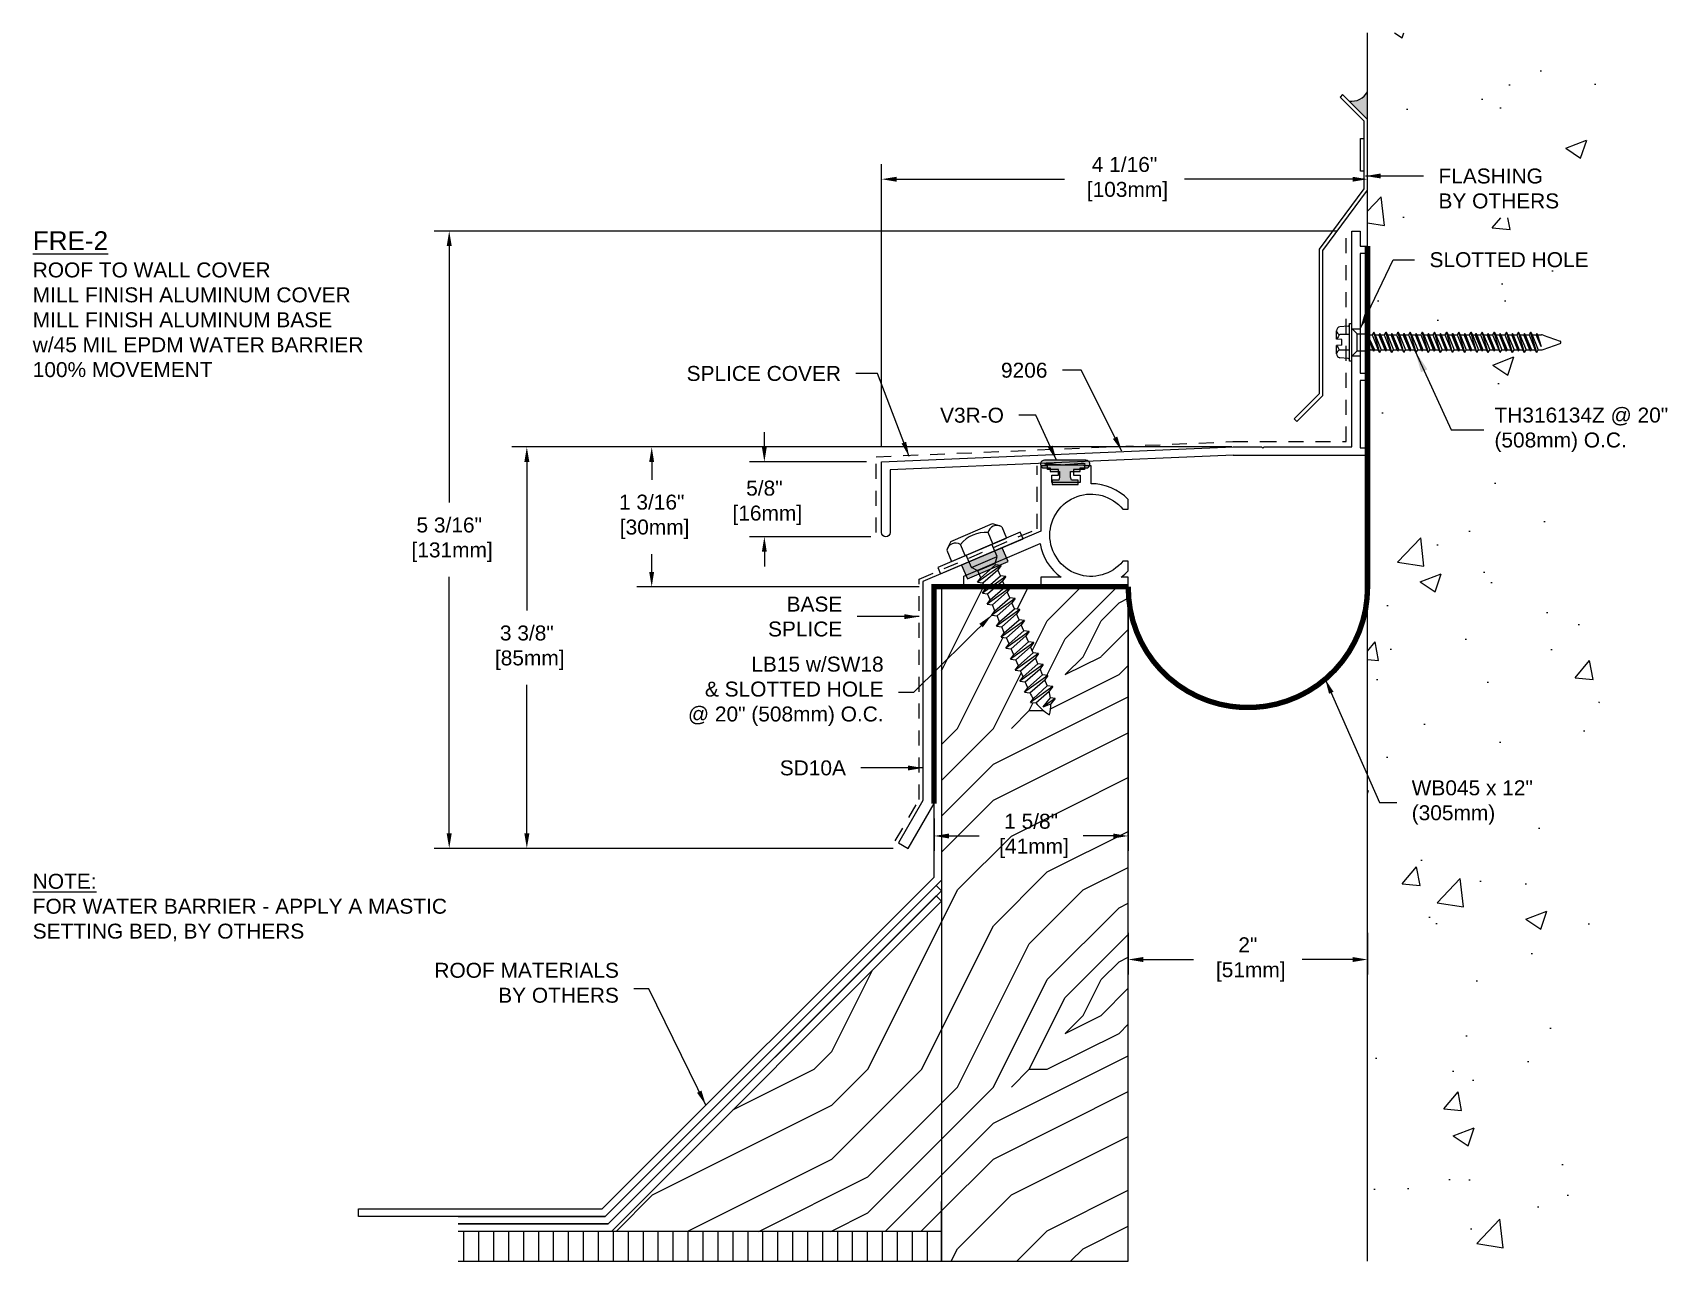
# Model space of a CAD drawing. Header units: inches. Extents: x -1.7 to 30.8, y 1.5 to 11.8.
# Drawn here: x -1.73 to 11.94, y 1.55 to 11.82 of the extents above; entities that cross this region are included whole.
import ezdxf

# ---------------------------------------------------------------- set-up
doc = ezdxf.new("R2010")
doc.units = ezdxf.units.IN
doc.header["$MEASUREMENT"] = 0
doc.linetypes.add('DASHED2', pattern=[0.375, 0.25, -0.125])
for name, color, linetype in [('ANCHORS', 4, 'Continuous'), ('CONDITIONS', 1, 'Continuous'), ('DIMENSIONS', 3, 'Continuous'), ('FILLERS', 2, 'Continuous'), ('METALS', 7, 'Continuous'), ('TEXT', 2, 'Continuous')]:
    doc.layers.add(name, color=color, linetype=linetype)
doc.styles.add('ARIAL', font='arial.ttf')
doc.styles.get("Standard").update_dxf_attribs({"font": 'arial.ttf'})
doc.dimstyles.new('Arial', dxfattribs={"dimtxt": 0.125, "dimasz": 0.125, "dimexe": 0.125, "dimexo": 0.125, "dimgap": 0.125, "dimtad": 0, "dimtih": 1, "dimtoh": 1, "dimdec": 4, "dimzin": 3, "dimdsep": 46, "dimlunit": 4, "dimtxsty": 'ARIAL', "dimcen": 0.125, "dimadec": 0, "dimazin": 0, "dimtfac": 1, "dimtdec": 4, "dimtofl": 0, "dimtmove": 0, "dimatfit": 3, "dimfxl": 0, "dimfrac": 2, "dimtolj": 1, "dimtzin": 0, "dimarcsym": 0})
doc.dimstyles.get("Standard").update_dxf_attribs({"dimtxt": 0.18, "dimasz": 0.18, "dimexe": 0.18, "dimexo": 0.0625, "dimgap": 0.09, "dimtad": 0, "dimtih": 1, "dimtoh": 1, "dimdec": 4, "dimzin": 0, "dimdsep": 46, "dimtxsty": 'Standard', "dimcen": 0.09, "dimadec": 0, "dimazin": 0, "dimtfac": 1, "dimtdec": 4, "dimtofl": 0, "dimtmove": 0, "dimatfit": 3, "dimfxl": 0, "dimtolj": 1, "dimtzin": 0, "dimarcsym": 0})
pattern_1 = [(0, (0.6, 0.15), (3, 3), [0.15, -2.85]), (90, (1.8, 1.2), (-3, 3), [0.3, -2.7]), (45, (1.2, 0.9), (3e-16, 3), [0.2121, -0.6363, 0.2121, -0.4242, 1.485, -1.27294]), (45, (0.45, 0), (3e-16, 3), [0.21213, -0.42426, 0.21213, -3.39412]), (45, (1.5, 0.3), (3e-16, 3), [0.2121, -4.0305]), (45, (1.8, 0.15), (3e-16, 3), [0.2121, -4.0305]), (45, (1.35, 0.45), (3e-16, 3), [0.2121, -4.0305]), (45, (1.2, 0.6), (3e-16, 3), [0.42426, -3.8184]), (45, (1.95, 2.85), (3e-16, 3), [0.4243, -3.8184]), (45, (0.9, 0.75), (3e-16, 3), [0.8485, -3.3941]), (45, (0.75, 0.9), (3e-16, 3), [0.8485, -3.3941]), (45, (2.7, 1.8), (3e-16, 3), [0.8485, -3.3941]), (45, (0.6, 1.2), (3e-16, 3), [0.6364, -3.60624]), (45, (0, 1.65), (3e-16, 3), [0.6364, -3.60624]), (45, (0.3, 1.35), (3e-16, 3), [0.6364, -3.60624]), (45, (2.25, 2.25), (3e-16, 3), [1.06066, -3.182]), (45, (1.95, 2.4), (3e-16, 3), [1.06066, -3.182]), (45, (2.25, 1.65), (3e-16, 3), [1.4849, -2.7577]), (26.565, (0.9, 0.45), (3, 1e-09), [0.3354, -6.3728]), (26.565, (1.5, 1.35), (3, 1e-09), [0.3354, -6.3728]), (26.565, (1.35, 1.05), (3, 1e-09), [0.3354, -6.3728]), (26.565, (0.75, 0.15), (3, 1e-09), [0.6708, -6.0374]), (26.565, (1.35, 1.5), (3, 1e-09), [1.00623, -5.702]), (26.565, (1.05, 1.65), (3, 1e-09), [1.34164, -5.36656]), (26.565, (0.75, 1.8), (3, 1e-09), [1.34164, -5.36656]), (26.565, (0.3, 2.7), (3, 1e-09), [1.34164, -5.36656]), (26.565, (0.3, 2.4), (3, 1e-09), [1.67705, -5.03115]), (26.565, (0.45, 2.1), (3, 1e-09), [1.67705, -5.03115]), (63.435, (1.5, 0.9), (2e-10, 3), [0.3354, -6.3728]), (63.435, (1.05, 0.6), (2e-10, 3), [0.3354, -6.3728]), (63.435, (0.6, 0.15), (2e-10, 3), [0.6708, -6.0374]), (63.435, (1.5, 0.6), (2e-10, 3), [0.6708, -6.0374]), (63.435, (0.3, 0), (2e-10, 3), [1.00623, -5.702]), (63.435, (0, 0), (2e-10, 3), [1.34164, -5.36656]), (63.435, (2.7, 0.15), (2e-10, 3), [1.34164, -5.36656]), (63.435, (1.65, 0.45), (2e-10, 3), [1.34164, -5.36656]), (63.435, (2.25, 0.15), (2e-10, 3), [1.67705, -5.03115]), (63.435, (1.95, 0.3), (2e-10, 3), [1.67705, -5.03115])]

# ---------------------------------------------------------------- blocks, each defined once
blk = doc.blocks.new('*D0')
at = {"layer": 'Defpoints', "color": 0}
for p in [(8.419, 8.355), (3.445, 7.186), (5.805, 7.186)]:
    blk.add_point(p, dxfattribs=at)
at = {"layer": 'DIMENSIONS', "color": 0, "lineweight": -2}
for p, q in [((8.294, 8.355), (3.32, 8.355)), ((3.445, 8.23), (3.445, 8.081)), ((3.445, 7.311), (3.445, 7.46)), ((5.68, 7.186), (3.32, 7.186))]:
    blk.add_line(p, q, dxfattribs=at)
at = {"layer": 'DIMENSIONS', "color": 0}
for points in [[(3.424, 8.23), (3.465, 8.23), (3.445, 8.355)], [(3.424, 7.311), (3.465, 7.311), (3.445, 7.186)]]:
    blk.add_solid(points, dxfattribs=at)
at = {"layer": 'DIMENSIONS', "color": 0, "insert": (3.445, 7.771), "char_height": 0.125, "attachment_point": 5, "style": 'ARIAL'}
blk.add_mtext('\\A1;1 3/16"\\P [30mm]', dxfattribs=at)
blk = doc.blocks.new('*D1')
at = {"layer": 'Defpoints', "color": 0}
for p in [(7.429, 7.186), (5.806, 5.374), (7.429, 5.103)]:
    blk.add_point(p, dxfattribs=at)
at = {"layer": 'DIMENSIONS', "color": 0, "lineweight": -2}
for p, q in [((7.429, 7.061), (7.429, 4.978)), ((5.806, 5.249), (5.806, 4.978)), ((5.931, 5.103), (6.183, 5.103)), ((7.304, 5.103), (7.052, 5.103))]:
    blk.add_line(p, q, dxfattribs=at)
at = {"layer": 'DIMENSIONS', "color": 0}
for points in [[(5.931, 5.123), (5.931, 5.082), (5.806, 5.103)], [(7.304, 5.123), (7.304, 5.082), (7.429, 5.103)]]:
    blk.add_solid(points, dxfattribs=at)
at = {"layer": 'DIMENSIONS', "color": 0, "insert": (6.617, 5.103), "char_height": 0.125, "attachment_point": 5, "style": 'ARIAL'}
blk.add_mtext('\\A1;1 5/8"\\P [41mm]', dxfattribs=at)
blk = doc.blocks.new('*D2')
at = {"layer": 'Defpoints', "color": 0}
for p in [(5.367, 8.23), (4.387, 7.605), (5.401, 7.605)]:
    blk.add_point(p, dxfattribs=at)
at = {"layer": 'DIMENSIONS', "color": 0, "lineweight": -2}
for p, q in [((4.387, 8.355), (4.387, 8.48)), ((5.242, 8.23), (4.262, 8.23)), ((5.276, 7.605), (4.262, 7.605)), ((4.387, 7.48), (4.387, 7.355))]:
    blk.add_line(p, q, dxfattribs=at)
at = {"layer": 'DIMENSIONS', "color": 0}
for points in [[(4.366, 8.355), (4.407, 8.355), (4.387, 8.23)], [(4.366, 7.48), (4.407, 7.48), (4.387, 7.605)]]:
    blk.add_solid(points, dxfattribs=at)
at = {"layer": 'DIMENSIONS', "color": 0, "insert": (4.387, 7.888), "char_height": 0.125, "attachment_point": 5, "style": 'ARIAL'}
blk.add_mtext('\\A1;5/8"\\P [16mm]', dxfattribs=at)
blk = doc.blocks.new('*D3')
at = {"layer": 'Defpoints', "color": 0}
for p in [(7.429, 4.418), (9.429, 4.418), (9.429, 4.07)]:
    blk.add_point(p, dxfattribs=at)
at = {"layer": 'DIMENSIONS', "color": 0, "lineweight": -2}
for p, q in [((7.429, 4.293), (7.429, 3.945)), ((9.429, 4.293), (9.429, 3.945)), ((7.554, 4.07), (7.976, 4.07)), ((9.304, 4.07), (8.882, 4.07))]:
    blk.add_line(p, q, dxfattribs=at)
at = {"layer": 'DIMENSIONS', "color": 0}
for points in [[(7.554, 4.091), (7.554, 4.049), (7.429, 4.07)], [(9.304, 4.091), (9.304, 4.049), (9.429, 4.07)]]:
    blk.add_solid(points, dxfattribs=at)
at = {"layer": 'DIMENSIONS', "color": 0, "insert": (8.429, 4.07), "char_height": 0.125, "attachment_point": 5, "style": 'ARIAL'}
blk.add_mtext('\\A1;2"\\P [51mm]', dxfattribs=at)
blk = doc.blocks.new('*D4')
at = {"layer": 'Defpoints', "color": 0}
for p in [(9.429, 10.594), (9.429, 10.337), (5.367, 8.23)]:
    blk.add_point(p, dxfattribs=at)
at = {"layer": 'DIMENSIONS', "color": 0, "lineweight": -2}
for p, q in [((5.367, 8.355), (5.367, 10.719)), ((9.429, 10.462), (9.429, 10.719)), ((5.492, 10.594), (6.897, 10.594)), ((9.304, 10.594), (7.9, 10.594))]:
    blk.add_line(p, q, dxfattribs=at)
at = {"layer": 'DIMENSIONS', "color": 0}
for points in [[(5.492, 10.614), (5.492, 10.573), (5.367, 10.594)], [(9.304, 10.614), (9.304, 10.573), (9.429, 10.594)]]:
    blk.add_solid(points, dxfattribs=at)
at = {"layer": 'DIMENSIONS', "color": 0, "insert": (7.398, 10.594), "char_height": 0.125, "attachment_point": 5, "style": 'ARIAL'}
blk.add_mtext('\\A1;4 1/16"\\P [103mm]', dxfattribs=at)
blk = doc.blocks.new('LB15')
for p, q in [((-0.19, 0.156), (-0.238, 0.116)), ((-0.19, 0.156), (0.19, 0.156)), ((0.19, 0.156), (0.238, 0.116)), ((-0.25, 0.102), (-0.25, 0)), ((-0.25, 0), (0.25, 0)), ((-0.125, 0), (-0.125, 0.102)), ((-0.117, -0.112), (-0.117, 0)), ((0.117, -0.112), (0.117, 0)), ((0.125, 0), (0.125, 0.102)), ((0.25, 0.102), (0.25, 0)), ((-0.078, -0.158), (-0.117, -0.112)), ((-0.117, -0.112), (0.117, -0.112)), ((0.078, -0.158), (0.117, -0.112)), ((0.117, -0.194), (-0.117, -0.244)), ((-0.117, -0.244), (-0.078, -0.221)), ((-0.117, -0.244), (-0.078, -0.266)), ((-0.078, -0.221), (-0.078, -0.158)), ((0.078, -0.158), (-0.078, -0.158)), ((-0.078, -0.221), (0.078, -0.171)), ((-0.078, -0.266), (0.078, -0.216)), ((-0.078, -0.321), (-0.078, -0.266)), ((-0.078, -0.321), (0.078, -0.271)), ((0.078, -0.171), (0.078, -0.158)), ((0.117, -0.194), (0.078, -0.171)), ((0.117, -0.194), (0.078, -0.216)), ((0.078, -0.271), (0.078, -0.216)), ((0.117, -0.294), (0.078, -0.271)), ((0.117, -0.294), (-0.117, -0.344)), ((-0.117, -0.344), (-0.078, -0.321)), ((-0.117, -0.344), (-0.078, -0.366)), ((0.117, -0.394), (-0.117, -0.444)), ((-0.078, -0.366), (0.078, -0.316)), ((-0.078, -0.421), (-0.078, -0.366)), ((-0.078, -0.421), (0.078, -0.371)), ((0.117, -0.294), (0.078, -0.316)), ((0.078, -0.371), (0.078, -0.316)), ((0.117, -0.394), (0.078, -0.371)), ((0.117, -0.394), (0.078, -0.416)), ((-0.117, -0.444), (-0.078, -0.421)), ((-0.117, -0.444), (-0.078, -0.466)), ((0.117, -0.494), (-0.117, -0.544)), ((-0.117, -0.544), (-0.078, -0.521)), ((-0.117, -0.544), (-0.078, -0.566)), ((-0.078, -0.466), (0.078, -0.416)), ((-0.078, -0.521), (-0.078, -0.466)), ((-0.078, -0.521), (0.078, -0.471)), ((-0.078, -0.566), (0.078, -0.516)), ((0.078, -0.471), (0.078, -0.416)), ((0.117, -0.494), (0.078, -0.471)), ((0.117, -0.494), (0.078, -0.516)), ((0.078, -0.571), (0.078, -0.516)), ((0.117, -0.594), (-0.117, -0.644)), ((-0.117, -0.644), (-0.078, -0.621)), ((-0.117, -0.644), (-0.078, -0.666)), ((-0.078, -0.621), (-0.078, -0.566)), ((-0.078, -0.621), (0.078, -0.571)), ((-0.078, -0.666), (0.078, -0.616)), ((-0.078, -0.721), (-0.078, -0.666)), ((-0.078, -0.721), (0.078, -0.671)), ((0.117, -0.594), (0.078, -0.571)), ((0.117, -0.594), (0.078, -0.616)), ((0.078, -0.671), (0.078, -0.616)), ((0.117, -0.694), (0.078, -0.671)), ((0.117, -0.694), (-0.117, -0.744)), ((-0.117, -0.744), (-0.078, -0.721)), ((-0.117, -0.744), (-0.078, -0.766)), ((0.117, -0.794), (-0.117, -0.844)), ((-0.078, -0.766), (0.078, -0.716)), ((-0.078, -0.821), (-0.078, -0.766)), ((-0.078, -0.821), (0.078, -0.771)), ((-0.078, -0.866), (0.078, -0.816)), ((0.117, -0.694), (0.078, -0.716)), ((0.078, -0.771), (0.078, -0.716)), ((0.117, -0.794), (0.078, -0.771)), ((0.117, -0.794), (0.078, -0.816)), ((0.078, -0.871), (0.078, -0.816)), ((-0.117, -0.844), (-0.078, -0.821)), ((-0.117, -0.844), (-0.078, -0.866)), ((0.117, -0.894), (-0.117, -0.944)), ((-0.117, -0.944), (-0.078, -0.921)), ((-0.117, -0.944), (-0.078, -0.966)), ((-0.078, -0.921), (-0.078, -0.866)), ((-0.078, -0.921), (0.078, -0.871)), ((-0.078, -0.966), (0.078, -0.916)), ((0.117, -0.894), (0.078, -0.871)), ((0.117, -0.894), (0.078, -0.916)), ((0.078, -0.971), (0.078, -0.916)), ((0.117, -0.994), (-0.117, -1.044)), ((-0.117, -1.044), (-0.078, -1.021)), ((-0.117, -1.044), (-0.078, -1.066)), ((-0.078, -1.021), (-0.078, -0.966)), ((-0.078, -1.021), (0.078, -0.971)), ((-0.078, -1.066), (0.078, -1.016)), ((-0.078, -1.121), (-0.078, -1.066)), ((-0.078, -1.121), (0.078, -1.071)), ((0.117, -0.994), (0.078, -0.971)), ((0.117, -0.994), (0.078, -1.016)), ((0.078, -1.071), (0.078, -1.016)), ((0.117, -1.094), (0.078, -1.071)), ((0.117, -1.094), (-0.117, -1.144)), ((-0.117, -1.144), (-0.078, -1.121)), ((-0.117, -1.144), (-0.078, -1.166)), ((0.117, -1.194), (-0.117, -1.244)), ((-0.117, -1.244), (-0.078, -1.221)), ((-0.078, -1.166), (0.078, -1.116)), ((-0.078, -1.221), (-0.078, -1.166)), ((-0.078, -1.221), (0.078, -1.171)), ((-0.078, -1.266), (0.078, -1.216)), ((0.117, -1.094), (0.078, -1.116)), ((0.078, -1.171), (0.078, -1.116)), ((0.117, -1.194), (0.078, -1.171)), ((0.117, -1.194), (0.078, -1.216)), ((0.078, -1.266), (0.078, -1.216)), ((-0.117, -1.244), (-0.078, -1.266)), ((0.117, -1.294), (-0.105, -1.344)), ((-0.105, -1.344), (-0.074, -1.323)), ((-0.105, -1.344), (-0.066, -1.362)), ((-0.074, -1.323), (0.078, -1.271)), ((-0.066, -1.362), (0.075, -1.317)), ((0.117, -1.294), (0.075, -1.317)), ((0.117, -1.294), (0.078, -1.271)), ((-0.022, -1.418), (0.063, -1.374)), ((0.096, -1.393), (-0.022, -1.418)), ((-0.022, -1.418), (0.047, -1.42)), ((0.096, -1.393), (0.047, -1.42)), ((0.096, -1.393), (0.063, -1.374))]:
    blk.add_line(p, q)
for centre, radius, start, end in [((-0.188, 0.057), 0.077, 35.7751, 144.2249), ((0, -0.126), 0.26, 61.2813, 118.7187), ((0.187, 0.057), 0.077, 35.7751, 144.2249), ((0.311, -1.266), 0.389, 180, 188.3837), ((0.311, -1.266), 0.389, 194.3207, 216.9667), ((-0.311, -1.266), 0.389, 343.9655, 352.4485), ((-0.311, -1.266), 0.389, 359.2771, 0), ((-0.311, -1.266), 0.389, 323.0333, 336.7752)]:
    blk.add_arc(centre, radius, start, end)
blk = doc.blocks.new('V3RforCM')
h = blk.add_hatch(color=256)
h.paths.add_polyline_path([(9.994, 10.304), (10.072, 10.304), (10.072, 10.335), (10.136, 10.335, 0.8111), (10.12, 10.397), (9.774, 10.397, 0.8111), (9.758, 10.335), (9.822, 10.335), (9.822, 10.304), (9.901, 10.304), (9.901, 10.257), (9.894, 10.23), (9.839, 10.23), (9.839, 10.195), (10.054, 10.195), (10.054, 10.23), (9.999, 10.23), (9.994, 10.257)])
edge = h.paths.add_edge_path(flags=16)
edge.add_spline(control_points=[(9.792, 10.356), (9.791, 10.357), (9.745, 10.378), (9.843, 10.369), (9.947, 10.358)], knot_values=[0.028497, 0.028497, 0.028497, 0.028497, 0.032831, 0.201023, 0.201023, 0.201023, 0.201023], degree=3, periodic=0)
edge.add_spline(control_points=[(9.947, 10.358), (10.051, 10.369), (10.149, 10.378), (10.103, 10.357), (10.102, 10.356)], knot_values=[0.028497, 0.028497, 0.028497, 0.028497, 0.196688, 0.201023, 0.201023, 0.201023, 0.201023], degree=3, periodic=0)
edge.add_line((10.102, 10.356), (9.792, 10.356))
blk.add_lwpolyline([(9.822, 10.304), (9.822, 10.335), (9.758, 10.335, -0.8111), (9.774, 10.397), (10.12, 10.397, -0.8111), (10.136, 10.335), (10.072, 10.335), (10.072, 10.304), (9.994, 10.304), (9.994, 10.257), (9.999, 10.23), (10.054, 10.23), (10.054, 10.195), (9.839, 10.195), (9.839, 10.23), (9.894, 10.23), (9.901, 10.257), (9.901, 10.304)], format="xyb", close=True)
blk.add_lwpolyline([(9.792, 10.356), (10.102, 10.356)])
for points in [[(9.792, 10.356), (9.791, 10.357), (9.745, 10.378), (9.843, 10.369), (9.947, 10.358)], [(10.102, 10.356), (10.103, 10.357), (10.149, 10.378), (10.051, 10.369), (9.947, 10.358)]]:
    blk.add_open_spline(points, degree=3, knots=[0.028497, 0.028497, 0.028497, 0.028497, 0.0328313, 0.2010226, 0.2010226, 0.2010226, 0.2010226])
blk = doc.blocks.new('*D11')
at = {"layer": 'Defpoints', "color": 0}
for p in [(8.419, 8.355), (2.401, 4.999), (5.589, 4.999)]:
    blk.add_point(p, dxfattribs=at)
at = {"layer": 'DIMENSIONS', "color": 0, "lineweight": -2}
for p, q in [((8.294, 8.355), (2.276, 8.355)), ((2.401, 8.23), (2.401, 6.988)), ((2.401, 5.124), (2.401, 6.367)), ((5.464, 4.999), (2.276, 4.999))]:
    blk.add_line(p, q, dxfattribs=at)
at = {"layer": 'DIMENSIONS', "color": 0}
for points in [[(2.38, 8.23), (2.422, 8.23), (2.401, 8.355)], [(2.38, 5.124), (2.422, 5.124), (2.401, 4.999)]]:
    blk.add_solid(points, dxfattribs=at)
at = {"layer": 'DIMENSIONS', "color": 0, "insert": (2.401, 6.677), "char_height": 0.125, "attachment_point": 5, "style": 'ARIAL'}
blk.add_mtext('\\A1;3 3/8"\\P [85mm]', dxfattribs=at)
blk = doc.blocks.new('TH-316134')
for p, q in [((-0.157, 0.019), (0.157, 0.019)), ((-0.157, 0), (-0.157, 0.019)), ((-0.157, 0), (0.157, 0)), ((-0.135, 0.029), (-0.129, 0.1)), ((-0.115, 0), (-0.07, -0.045)), ((-0.097, 0.127), (-0.027, 0.127)), ((-0.065, 0.019), (-0.065, 0.1)), ((-0.023, 0.083), (-0.027, 0.127)), ((-0.023, 0.083), (0.023, 0.083)), ((0.023, 0.083), (0.027, 0.127)), ((0.027, 0.127), (0.097, 0.127)), ((0.064, 0.019), (0.064, 0.1)), ((0.115, 0), (0.07, -0.045)), ((0.135, 0.029), (0.129, 0.1)), ((0.157, 0.019), (0.157, 0)), ((-0.07, -0.045), (0.07, -0.045)), ((-0.07, -0.045), (-0.07, -0.112)), ((-0.069, -0.122), (-0.063, -0.148)), ((0.069, -0.122), (0.063, -0.148)), ((0.07, -0.045), (0.07, -0.112)), ((-0.086, -0.234), (0.086, -0.184)), ((-0.086, -0.234), (-0.062, -0.221)), ((-0.086, -0.234), (-0.062, -0.247)), ((-0.074, -0.184), (0.032, -0.147)), ((-0.074, -0.184), (-0.062, -0.177)), ((-0.074, -0.184), (-0.062, -0.19)), ((-0.074, -0.285), (0.074, -0.234)), ((0.032, -0.147), (-0.062, -0.19)), ((-0.062, -0.177), (0.032, -0.147)), ((-0.062, -0.157), (-0.062, -0.177)), ((0.062, -0.171), (-0.062, -0.221)), ((-0.062, -0.19), (-0.062, -0.221)), ((0.062, -0.197), (-0.062, -0.247)), ((-0.062, -0.279), (0.062, -0.228)), ((0.062, -0.241), (-0.062, -0.291)), ((-0.062, -0.247), (-0.062, -0.279)), ((0.062, -0.272), (-0.062, -0.323)), ((0.062, -0.157), (0.062, -0.171)), ((0.086, -0.184), (0.062, -0.171)), ((0.086, -0.184), (0.062, -0.197)), ((0.062, -0.197), (0.062, -0.228)), ((0.074, -0.234), (0.062, -0.228)), ((0.074, -0.234), (0.062, -0.241)), ((0.062, -0.241), (0.062, -0.272)), ((0.086, -0.285), (0.062, -0.272)), ((-0.086, -0.336), (0.086, -0.285)), ((-0.086, -0.336), (-0.062, -0.323)), ((-0.086, -0.336), (-0.062, -0.349)), ((-0.086, -0.437), (0.086, -0.387)), ((-0.074, -0.285), (-0.062, -0.279)), ((-0.074, -0.285), (-0.062, -0.291)), ((-0.074, -0.387), (0.074, -0.336)), ((-0.074, -0.387), (-0.062, -0.381)), ((-0.074, -0.387), (-0.062, -0.393)), ((-0.062, -0.291), (-0.062, -0.323)), ((0.062, -0.298), (-0.062, -0.349)), ((-0.062, -0.381), (0.062, -0.33)), ((0.062, -0.342), (-0.062, -0.393)), ((-0.062, -0.349), (-0.062, -0.381)), ((0.062, -0.374), (-0.062, -0.425)), ((-0.062, -0.393), (-0.062, -0.425)), ((0.062, -0.4), (-0.062, -0.45)), ((0.086, -0.285), (0.062, -0.298)), ((0.062, -0.298), (0.062, -0.33)), ((0.074, -0.336), (0.062, -0.33)), ((0.074, -0.336), (0.062, -0.342)), ((0.062, -0.342), (0.062, -0.374)), ((0.086, -0.387), (0.062, -0.374)), ((0.086, -0.387), (0.062, -0.4)), ((0.062, -0.4), (0.062, -0.431)), ((-0.086, -0.437), (-0.062, -0.425)), ((-0.086, -0.437), (-0.062, -0.45)), ((-0.086, -0.539), (0.086, -0.488)), ((-0.086, -0.539), (-0.062, -0.526)), ((-0.086, -0.539), (-0.062, -0.552)), ((-0.074, -0.488), (0.074, -0.437)), ((-0.074, -0.488), (-0.062, -0.482)), ((-0.074, -0.488), (-0.062, -0.494)), ((-0.074, -0.59), (0.074, -0.539)), ((-0.062, -0.482), (0.062, -0.431)), ((0.062, -0.444), (-0.062, -0.494)), ((-0.062, -0.45), (-0.062, -0.482)), ((0.062, -0.475), (-0.062, -0.526)), ((-0.062, -0.494), (-0.062, -0.526)), ((0.062, -0.501), (-0.062, -0.552)), ((-0.062, -0.584), (0.062, -0.533)), ((0.062, -0.545), (-0.062, -0.596)), ((0.074, -0.437), (0.062, -0.431)), ((0.074, -0.437), (0.062, -0.444)), ((0.062, -0.444), (0.062, -0.475)), ((0.086, -0.488), (0.062, -0.475)), ((0.086, -0.488), (0.062, -0.501)), ((0.062, -0.501), (0.062, -0.533)), ((0.074, -0.539), (0.062, -0.533)), ((0.074, -0.539), (0.062, -0.545)), ((0.062, -0.545), (0.062, -0.577)), ((-0.086, -0.641), (0.086, -0.59)), ((-0.086, -0.641), (-0.062, -0.628)), ((-0.086, -0.641), (-0.062, -0.654)), ((-0.074, -0.59), (-0.062, -0.584)), ((-0.074, -0.59), (-0.062, -0.596)), ((-0.074, -0.691), (0.074, -0.641)), ((-0.062, -0.552), (-0.062, -0.584)), ((0.062, -0.577), (-0.062, -0.628)), ((-0.062, -0.596), (-0.062, -0.628)), ((0.062, -0.603), (-0.062, -0.654)), ((-0.062, -0.685), (0.062, -0.634)), ((0.062, -0.647), (-0.062, -0.698)), ((-0.062, -0.654), (-0.062, -0.685)), ((0.062, -0.678), (-0.062, -0.729)), ((0.086, -0.59), (0.062, -0.577)), ((0.086, -0.59), (0.062, -0.603)), ((0.062, -0.603), (0.062, -0.634)), ((0.074, -0.641), (0.062, -0.634)), ((0.074, -0.641), (0.062, -0.647)), ((0.062, -0.647), (0.062, -0.678)), ((0.086, -0.691), (0.062, -0.678)), ((-0.086, -0.742), (0.086, -0.691)), ((-0.086, -0.742), (-0.062, -0.729)), ((-0.086, -0.742), (-0.062, -0.755)), ((-0.086, -0.844), (0.086, -0.793)), ((-0.074, -0.691), (-0.062, -0.685)), ((-0.074, -0.691), (-0.062, -0.698)), ((-0.074, -0.793), (0.074, -0.742)), ((-0.074, -0.793), (-0.062, -0.787)), ((-0.074, -0.793), (-0.062, -0.799)), ((-0.062, -0.698), (-0.062, -0.729)), ((0.062, -0.704), (-0.062, -0.755)), ((-0.062, -0.787), (0.062, -0.736)), ((0.062, -0.748), (-0.062, -0.799)), ((-0.062, -0.755), (-0.062, -0.787)), ((0.062, -0.78), (-0.062, -0.831)), ((-0.062, -0.799), (-0.062, -0.831)), ((0.062, -0.806), (-0.062, -0.857)), ((0.086, -0.691), (0.062, -0.704)), ((0.062, -0.704), (0.062, -0.736)), ((0.074, -0.742), (0.062, -0.736)), ((0.074, -0.742), (0.062, -0.748)), ((0.062, -0.748), (0.062, -0.78)), ((0.086, -0.793), (0.062, -0.78)), ((0.086, -0.793), (0.062, -0.806)), ((0.062, -0.806), (0.062, -0.838)), ((-0.086, -0.844), (-0.062, -0.831)), ((-0.086, -0.844), (-0.062, -0.857)), ((-0.086, -0.945), (0.086, -0.895)), ((-0.086, -0.945), (-0.062, -0.932)), ((-0.086, -0.945), (-0.062, -0.958)), ((-0.074, -0.895), (0.074, -0.844)), ((-0.074, -0.895), (-0.062, -0.888)), ((-0.074, -0.895), (-0.062, -0.901)), ((-0.074, -0.996), (0.074, -0.945)), ((-0.062, -0.888), (0.062, -0.838)), ((0.062, -0.85), (-0.062, -0.901)), ((-0.062, -0.857), (-0.062, -0.888)), ((0.062, -0.882), (-0.062, -0.932)), ((-0.062, -0.901), (-0.062, -0.932)), ((0.062, -0.907), (-0.062, -0.958)), ((-0.062, -0.99), (0.062, -0.939)), ((0.062, -0.951), (-0.062, -1.002)), ((0.074, -0.844), (0.062, -0.838)), ((0.074, -0.844), (0.062, -0.85)), ((0.062, -0.85), (0.062, -0.882)), ((0.086, -0.895), (0.062, -0.882)), ((0.086, -0.895), (0.062, -0.907)), ((0.062, -0.907), (0.062, -0.939)), ((0.074, -0.945), (0.062, -0.939)), ((0.074, -0.945), (0.062, -0.951)), ((0.062, -0.951), (0.062, -0.983)), ((-0.086, -1.047), (0.086, -0.996)), ((-0.086, -1.047), (-0.062, -1.034)), ((-0.086, -1.047), (-0.062, -1.06)), ((-0.086, -1.141), (0.086, -1.09)), ((-0.074, -0.996), (-0.062, -0.99)), ((-0.074, -0.996), (-0.062, -1.002)), ((-0.074, -1.09), (0.074, -1.039)), ((-0.074, -1.09), (-0.062, -1.084)), ((-0.074, -1.09), (-0.062, -1.096)), ((-0.062, -0.958), (-0.062, -0.99)), ((0.062, -0.983), (-0.062, -1.034)), ((-0.062, -1.002), (-0.062, -1.034)), ((0.062, -1.009), (-0.062, -1.06)), ((-0.062, -1.084), (0.062, -1.033)), ((0.062, -1.045), (-0.062, -1.096)), ((-0.062, -1.052), (-0.062, -1.084)), ((0.062, -1.077), (-0.062, -1.128)), ((0.086, -0.996), (0.062, -0.983)), ((0.086, -0.996), (0.062, -1.009)), ((0.062, -1.001), (0.062, -1.033)), ((0.074, -1.039), (0.062, -1.033)), ((0.074, -1.039), (0.062, -1.045)), ((0.062, -1.045), (0.062, -1.077)), ((0.086, -1.09), (0.062, -1.077)), ((0.086, -1.09), (0.062, -1.103)), ((-0.086, -1.141), (-0.062, -1.128)), ((-0.086, -1.141), (-0.062, -1.154)), ((-0.086, -1.242), (0.086, -1.191)), ((-0.086, -1.242), (-0.062, -1.229)), ((-0.074, -1.191), (0.074, -1.141)), ((-0.074, -1.191), (-0.062, -1.185)), ((-0.074, -1.191), (-0.062, -1.198)), ((-0.062, -1.096), (-0.062, -1.128)), ((0.062, -1.103), (-0.062, -1.154)), ((-0.062, -1.185), (0.062, -1.134)), ((0.062, -1.147), (-0.062, -1.198)), ((-0.062, -1.154), (-0.062, -1.185)), ((0.062, -1.178), (-0.062, -1.229)), ((-0.062, -1.198), (-0.062, -1.229)), ((0.062, -1.204), (-0.062, -1.255)), ((0.062, -1.103), (0.062, -1.134)), ((0.074, -1.141), (0.062, -1.134)), ((0.074, -1.141), (0.062, -1.147)), ((0.062, -1.147), (0.062, -1.178)), ((0.086, -1.191), (0.062, -1.178)), ((0.086, -1.191), (0.062, -1.204)), ((0.062, -1.204), (0.062, -1.236)), ((-0.086, -1.242), (-0.062, -1.255)), ((-0.086, -1.344), (0.086, -1.293)), ((-0.086, -1.344), (-0.062, -1.331)), ((-0.086, -1.344), (-0.062, -1.357)), ((-0.074, -1.293), (0.074, -1.242)), ((-0.074, -1.293), (-0.062, -1.287)), ((-0.074, -1.293), (-0.062, -1.299)), ((-0.074, -1.395), (0.074, -1.344)), ((-0.062, -1.287), (0.062, -1.236)), ((0.062, -1.248), (-0.062, -1.299)), ((-0.062, -1.255), (-0.062, -1.287)), ((0.062, -1.28), (-0.062, -1.331)), ((-0.062, -1.299), (-0.062, -1.331)), ((0.062, -1.306), (-0.062, -1.357)), ((-0.062, -1.388), (0.062, -1.338)), ((0.062, -1.35), (-0.062, -1.401)), ((-0.062, -1.357), (-0.062, -1.388)), ((0.074, -1.242), (0.062, -1.236)), ((0.074, -1.242), (0.062, -1.248)), ((0.062, -1.248), (0.062, -1.28)), ((0.086, -1.293), (0.062, -1.28)), ((0.086, -1.293), (0.062, -1.306)), ((0.062, -1.306), (0.062, -1.338)), ((0.074, -1.344), (0.062, -1.338)), ((0.074, -1.344), (0.062, -1.35)), ((0.062, -1.35), (0.062, -1.382)), ((-0.086, -1.445), (0.086, -1.395)), ((-0.086, -1.445), (-0.062, -1.432)), ((-0.086, -1.445), (-0.062, -1.458)), ((-0.086, -1.547), (0.086, -1.496)), ((-0.074, -1.395), (-0.062, -1.388)), ((-0.074, -1.395), (-0.062, -1.401)), ((-0.074, -1.496), (0.074, -1.445)), ((-0.074, -1.496), (-0.062, -1.49)), ((-0.074, -1.496), (-0.062, -1.502)), ((0.062, -1.382), (-0.062, -1.432)), ((-0.062, -1.401), (-0.062, -1.432)), ((0.062, -1.407), (-0.062, -1.458)), ((-0.062, -1.49), (0.062, -1.439)), ((0.062, -1.451), (-0.062, -1.502)), ((-0.062, -1.458), (-0.062, -1.49)), ((0.062, -1.483), (-0.062, -1.534)), ((-0.062, -1.502), (-0.062, -1.534)), ((0.086, -1.395), (0.062, -1.382)), ((0.086, -1.395), (0.062, -1.407)), ((0.062, -1.407), (0.062, -1.439)), ((0.074, -1.445), (0.062, -1.439)), ((0.074, -1.445), (0.062, -1.451)), ((0.062, -1.451), (0.062, -1.483)), ((0.086, -1.496), (0.062, -1.483)), ((0.086, -1.496), (0.062, -1.509)), ((-0.086, -1.547), (-0.062, -1.534)), ((-0.086, -1.547), (-0.062, -1.56)), ((0.062, -1.509), (-0.062, -1.56)), ((-0.062, -1.56), (-0.062, -1.586)), ((-0.06, -1.601), (-0.01, -1.744)), ((-0.034, -1.584), (0.062, -1.541)), ((-0.034, -1.584), (0.074, -1.547)), ((0.062, -1.553), (-0.034, -1.584)), ((0.06, -1.601), (0.01, -1.744)), ((0.062, -1.509), (0.062, -1.541)), ((0.074, -1.547), (0.062, -1.541)), ((0.074, -1.547), (0.062, -1.553)), ((0.062, -1.553), (0.062, -1.586))]:
    blk.add_line(p, q)
for centre, radius, start, end in [((-0.146, 0.03), 0.0112, 270, 355), ((-0.097, 0.095), 0.0327, 9.285, 170.715), ((0, 0.038), 0.0896, 107.4215, 136.0407), ((0, 0.038), 0.0896, 43.9593, 72.5785), ((0.097, 0.095), 0.0327, 9.285, 170.715), ((0.146, 0.03), 0.0112, 185, 270), ((-0.023, -0.112), 0.0465, 180, 191.9357), ((0.023, -0.112), 0.0465, 348.0643, 0), ((-0.109, -0.157), 0.0465, 0, 11.9357), ((0.109, -0.157), 0.0465, 168.0643, 180), ((-0.016, -1.586), 0.0465, 180, 199.3058), ((0.016, -1.586), 0.0465, 340.6942, 0), ((0, -1.739), 0.0106, 204.1001, 335.8999)]:
    blk.add_arc(centre, radius, start, end)
blk = doc.blocks.new('TH316134')
blk.add_blockref('TH-316134', (0, 0))
blk = doc.blocks.new('FLASHING')
at = {"layer": 'CONDITIONS'}
blk.add_hatch(color=256, dxfattribs=at).paths.add_polyline_path([(9.429, 11.696, -0.317904), (9.276, 11.618), (9.429, 11.464)])
for points in [[(9.024, 9.169), (8.816, 8.961), (8.838, 8.939), (9.055, 9.156), (9.055, 10.368), (9.429, 10.873), (9.429, 11.464), (9.221, 11.672), (9.2, 11.65), (9.398, 11.452), (9.398, 10.883), (9.024, 10.379)], [(9.371, 11.305), (9.398, 11.305), (9.398, 11.03), (9.371, 11.03)]]:
    blk.add_lwpolyline(points, close=True, dxfattribs=at)
blk.add_arc((9.297, 11.765), 0.149, 261.7227, 332.2653, dxfattribs=at)
blk = doc.blocks.new('*D15')
at = {"layer": 'Defpoints', "color": 0}
for p in [(9.297, 10.16), (1.752, 4.999), (5.589, 4.999)]:
    blk.add_point(p, dxfattribs=at)
at = {"layer": 'DIMENSIONS', "color": 0, "lineweight": -2}
for p, q in [((9.172, 10.16), (1.627, 10.16)), ((1.752, 10.035), (1.752, 7.89)), ((1.752, 5.124), (1.752, 7.269)), ((5.464, 4.999), (1.627, 4.999))]:
    blk.add_line(p, q, dxfattribs=at)
at = {"layer": 'DIMENSIONS', "color": 0}
for points in [[(1.731, 10.035), (1.773, 10.035), (1.752, 10.16)], [(1.731, 5.124), (1.773, 5.124), (1.752, 4.999)]]:
    blk.add_solid(points, dxfattribs=at)
at = {"layer": 'DIMENSIONS', "color": 0, "insert": (1.752, 7.58), "char_height": 0.125, "attachment_point": 5, "style": 'ARIAL'}
blk.add_mtext('\\A1;5 3/16"\\P [131mm]', dxfattribs=at)
blk = doc.blocks.new('SD10A')
blk.add_lwpolyline([(1.046, 13.97), (1.046, 14.001), (0.991, 14.001), (0.991, 13.454), (0.005, 13.033), (0.005, 11.202), (-0.199, 10.848), (-0.117, 10.801), (0.099, 11.176), (0.099, 12.989), (0.349, 12.989), (0.349, 13.078), (0.986, 13.35, 0.199618), (1.161, 13.069), (0.992, 13.069), (0.992, 12.989), (1.722, 12.989), (1.722, 13.069), (1.662, 13.069, 0.046772), (1.722, 13.122), (1.722, 13.202), (1.677, 13.202, -2.798648), (1.677, 13.638), (1.722, 13.638), (1.722, 13.718, 0.204293), (1.411, 13.851), (1.411, 14.001), (1.356, 14.001), (1.356, 13.97), (1.264, 13.97), (1.264, 13.923), (1.319, 13.923), (1.319, 13.861), (1.084, 13.861), (1.084, 13.923), (1.139, 13.923), (1.139, 13.97)], format="xyb", close=True)

msp = doc.modelspace()

# ---------------------------------------------------------------- hatches: boundary and pattern name
at = {"layer": 'CONDITIONS'}
h = msp.add_hatch(dxfattribs=at)
h.set_pattern_fill('AR-CONC', color=256, scale=0.25, style=0)
h.paths.add_polyline_path([(11.37018, 11.8187), (9.42928, 11.8187), (9.42928, 9.29708, 0.10112139), (9.44752, 9.29336), (9.46089, 9.29336), (9.47381, 9.31736), (9.48674, 9.29336), (9.51843, 9.29336), (9.52459, 9.3048), (9.53076, 9.29336), (9.56245, 9.29336), (9.57538, 9.31736), (9.5883, 9.29336), (9.61999, 9.29336), (9.62616, 9.3048), (9.63232, 9.29336), (9.66401, 9.29336), (9.67694, 9.31736), (9.68986, 9.29336), (9.72156, 9.29336), (9.72772, 9.3048), (9.73388, 9.29336), (9.76558, 9.29336), (9.7785, 9.31736), (9.79143, 9.29336), (9.82312, 9.29336), (9.82928, 9.3048), (9.83545, 9.29336), (9.86714, 9.29336), (9.88006, 9.31736), (9.89299, 9.29336), (9.92468, 9.29336), (9.93084, 9.3048), (9.93701, 9.29336), (9.9687, 9.29336), (9.98163, 9.31736), (9.99455, 9.29336), (10.02624, 9.29336), (10.03241, 9.3048), (10.03857, 9.29336), (10.07026, 9.29336), (10.08319, 9.31736), (10.09611, 9.29336), (10.12781, 9.29336), (10.13397, 9.3048), (10.14013, 9.29336), (10.17183, 9.29336), (10.18475, 9.31736), (10.19768, 9.29336), (10.22937, 9.29336), (10.23553, 9.3048), (10.2417, 9.29336), (10.27339, 9.29336), (10.28631, 9.31736), (10.29924, 9.29336), (10.32312, 9.29336), (10.32928, 9.3048), (10.33545, 9.29336), (10.36714, 9.29336), (10.38006, 9.31736), (10.39299, 9.29336), (10.42468, 9.29336), (10.43084, 9.3048), (10.43701, 9.29336), (10.4687, 9.29336), (10.48163, 9.31736), (10.49455, 9.29336), (10.52624, 9.29336), (10.53241, 9.3048), (10.53857, 9.29336), (10.57026, 9.29336), (10.58319, 9.31736), (10.59611, 9.29336), (10.62781, 9.29336), (10.63397, 9.3048), (10.64013, 9.29336), (10.67183, 9.29336), (10.68475, 9.31736), (10.69768, 9.29336), (10.72937, 9.29336), (10.73553, 9.3048), (10.7417, 9.29336), (10.77339, 9.29336), (10.78631, 9.31736), (10.79924, 9.29336), (10.83093, 9.29336), (10.83709, 9.3048), (10.84326, 9.29336), (10.88379, 9.29336), (11.0323, 9.24133, -0.77412328), (11.0323, 9.22088), (10.88379, 9.16886), (10.85002, 9.16886), (10.83709, 9.14486), (10.82417, 9.16886), (10.79248, 9.16886), (10.78631, 9.15741), (10.78015, 9.16886), (10.74846, 9.16886), (10.73553, 9.14486), (10.72261, 9.16886), (10.69091, 9.16886), (10.68475, 9.15741), (10.67859, 9.16886), (10.64689, 9.16886), (10.63397, 9.14486), (10.62104, 9.16886), (10.58935, 9.16886), (10.58319, 9.15741), (10.57702, 9.16886), (10.54533, 9.16886), (10.53241, 9.14486), (10.51948, 9.16886), (10.48779, 9.16886), (10.48163, 9.15741), (10.47546, 9.16886), (10.44377, 9.16886), (10.43084, 9.14486), (10.41792, 9.16886), (10.38623, 9.16886), (10.38006, 9.15741), (10.3739, 9.16886), (10.35002, 9.16886), (10.33709, 9.14486), (10.32417, 9.16886), (10.29248, 9.16886), (10.28631, 9.15741), (10.28015, 9.16886), (10.24846, 9.16886), (10.23553, 9.14486), (10.22261, 9.16886), (10.19091, 9.16886), (10.18475, 9.15741), (10.17859, 9.16886), (10.14689, 9.16886), (10.13397, 9.14486), (10.12104, 9.16886), (10.08935, 9.16886), (10.08319, 9.15741), (10.07702, 9.16886), (10.04533, 9.16886), (10.03241, 9.14486), (10.01948, 9.16886), (9.98779, 9.16886), (9.98163, 9.15741), (9.97546, 9.16886), (9.94377, 9.16886), (9.93084, 9.14486), (9.91792, 9.16886), (9.88623, 9.16886), (9.88006, 9.15741), (9.8739, 9.16886), (9.84221, 9.16886), (9.82928, 9.14486), (9.81636, 9.16886), (9.78466, 9.16886), (9.7785, 9.15741), (9.77234, 9.16886), (9.74064, 9.16886), (9.72772, 9.14486), (9.71479, 9.16886), (9.6831, 9.16886), (9.67694, 9.15741), (9.67077, 9.16886), (9.63908, 9.16886), (9.62616, 9.14486), (9.61323, 9.16886), (9.58154, 9.16886), (9.57538, 9.15741), (9.56921, 9.16886), (9.53752, 9.16886), (9.52459, 9.14486), (9.51167, 9.16886), (9.47998, 9.16886), (9.47381, 9.15741), (9.46765, 9.16886), (9.44752, 9.16886, 0.10112139), (9.42928, 9.16513), (9.42928, 7.18619, -0.00482274), (9.42928, 7.16689), (9.42928, 1.54691), (11.37018, 1.54691), (11.37018, 8.25721), (10.52207, 8.25721), (10.52207, 8.76145), (11.37018, 8.76145)])
h.paths.add_polyline_path([(9.91997, 10.27102), (9.91997, 10.78391), (11.07463, 10.78391), (11.07463, 10.27102)], flags=16)
h.paths.add_polyline_path([(10.85641, 5.68025), (10.85641, 5.11706), (9.72939, 5.11706), (9.72939, 5.68025)], flags=16)
h.paths.add_polyline_path([(9.99146, 10.71441), (11.04117, 10.71441), (11.04117, 10.3121), (9.99146, 10.3121)], flags=8)
h.paths.add_polyline_path([(9.76766, 5.60016), (10.83306, 5.60016), (10.83306, 5.16493), (9.76766, 5.16493)], flags=8)
h = msp.add_hatch(dxfattribs=at)
h.set_pattern_fill('WOODFACE', color=256, scale=3, style=0)
h.set_pattern_definition(pattern_1)
h.paths.add_polyline_path([(7.42928, 7.16689, -0.00482274), (7.42928, 7.18619), (6.4489, 7.18619), (6.41703, 7.1437), (6.43858, 7.09322), (6.48336, 7.08782), (6.4563, 7.05174), (6.47785, 7.00125), (6.52263, 6.99585), (6.49556, 6.95977), (6.51712, 6.90928), (6.5619, 6.90388), (6.53483, 6.8678), (6.55639, 6.81732), (6.60117, 6.81191), (6.5741, 6.77583), (6.59566, 6.72535), (6.64044, 6.71995), (6.61337, 6.68387), (6.63492, 6.63338), (6.6797, 6.62798), (6.65264, 6.5919), (6.67419, 6.54141), (6.71897, 6.53601), (6.6919, 6.49993), (6.71346, 6.44945), (6.75824, 6.44404), (6.73117, 6.40796), (6.75274, 6.35746), (6.79751, 6.35208), (6.76777, 6.31368, -0.03703098), (6.77906, 6.25731), (6.8171, 6.25272), (6.78203, 6.20866, -0.06003224), (6.77074, 6.11635, -0.09913477), (6.65596, 6.21695), (6.61297, 6.21892), (6.63318, 6.25014, -0.03659691), (6.60711, 6.30062), (6.56233, 6.30603), (6.58939, 6.34211), (6.56784, 6.39259), (6.52306, 6.39799), (6.55013, 6.43407), (6.52857, 6.48456), (6.48379, 6.48996), (6.51086, 6.52604), (6.4893, 6.57653), (6.44452, 6.58193), (6.47159, 6.61801), (6.45003, 6.66849), (6.40525, 6.6739), (6.43232, 6.70998), (6.41077, 6.76046), (6.36599, 6.76586), (6.39305, 6.80194), (6.3715, 6.85243), (6.32672, 6.85783), (6.35379, 6.89391), (6.33223, 6.9444), (6.28745, 6.9498), (6.31452, 6.98588), (6.29296, 7.03636), (6.24818, 7.04177), (6.27525, 7.07785), (6.25369, 7.12833), (6.20891, 7.13373), (6.23598, 7.16981), (6.22899, 7.18619), (5.86778, 7.18619), (5.86778, 4.73388), (5.86778, 1.54691), (7.42928, 1.54691)])
h.paths.add_polyline_path([(6.35018, 5.30186), (6.88437, 5.30186), (6.88437, 4.90339), (6.35018, 4.90339)], flags=24)
h = msp.add_hatch(dxfattribs=at)
h.set_pattern_fill('WOODFACE', color=256, scale=3, style=0)
h.set_pattern_definition(pattern_1)
h.paths.add_polyline_path([(5.86778, 1.79691), (5.86778, 2.04691), (5.86778, 4.55711), (3.10758, 1.79691)])
h = msp.add_hatch(dxfattribs=at)
h.set_pattern_fill('ANSI31', color=256, angle=45, style=0)
h.paths.add_polyline_path([(5.86778, 1.79691), (1.82667, 1.79691), (1.82667, 1.54691), (5.86778, 1.54691)])
at = {"layer": 'METALS'}
msp.add_hatch(color=256, dxfattribs=at).paths.add_polyline_path([(6.37515, 7.51322), (6.0354, 7.36815), (6.08449, 7.25319), (6.42424, 7.39826)])

# ---------------------------------------------------------------- linework, layer by layer
for p, q in [((9.29728, 9.3426), (9.36728, 9.3426)), ((9.29728, 9.1176), (9.36728, 9.1176))]:
    msp.add_line(p, q)
at = {"layer": 'CONDITIONS'}
for p, q in [((9.42928, 1.54691), (9.42928, 11.8187)), ((5.82358, 4.6013), (5.86778, 4.55711)), ((5.86778, 1.54691), (5.86778, 2.04691))]:
    msp.add_line(p, q, dxfattribs=at)
for points in [[(5.86778, 4.73388), (3.0558, 1.92191), (0.99437, 1.92191), (0.99437, 1.98441), (3.02991, 1.98441), (5.80603, 4.75977), (5.80603, 7.18619), (5.86778, 7.18619)], [(7.42928, 1.54691), (7.42928, 7.18619), (5.86778, 7.18619), (5.86778, 1.54691)]]:
    msp.add_lwpolyline(points, close=True, dxfattribs=at)
for points in [[(1.82667, 1.92191), (3.0558, 1.92191), (5.82358, 4.68969), (5.86778, 4.6455), (3.08169, 1.85941), (1.82667, 1.85941)], [(1.82667, 1.85941), (3.08169, 1.85941), (5.82358, 4.6013)], [(5.86778, 4.55711), (3.10758, 1.79691), (1.82667, 1.79691)], [(5.86778, 1.79691), (1.82667, 1.79691)], [(1.82667, 1.54691), (5.86778, 1.54691)]]:
    msp.add_lwpolyline(points, dxfattribs=at)
at = {"layer": 'FILLERS', "const_width": 0.045}
msp.add_lwpolyline([(9.42928, 10.03519), (9.42928, 7.16689)], dxfattribs=at)
at = {"layer": 'FILLERS'}
msp.add_lwpolyline([(5.80603, 5.37369, 0.045, 0.045, 0), (5.80603, 7.18619, 0.045, 0.045, 0), (7.42928, 7.18619, 0.045, 0.045, 1.00969223), (9.42928, 7.18619, 0.045, 0.045, 0)], format="xyseb", dxfattribs=at)
at = {"layer": 'METALS', "linetype": 'DASHED2', "ltscale": 0.5}
for points in [[(5.32228, 7.63919), (5.32228, 8.27331), (8.30336, 8.40014), (8.54428, 8.40019), (9.25228, 8.40019), (9.25228, 10.16019)], [(5.48138, 5.06119), (5.68228, 5.40914), (5.68228, 7.25), (6.66828, 7.671), (6.66828, 8.19819)]]:
    msp.add_lwpolyline(points, dxfattribs=at)
at = {"layer": 'METALS'}
msp.add_lwpolyline([(8.30825, 8.28525), (5.43728, 8.1631), (5.43728, 7.63919, -0.41421356), (5.40328, 7.60519), (5.40128, 7.60519, -0.41421356), (5.36728, 7.63919), (5.36728, 8.23019), (8.30528, 8.35519), (8.54428, 8.35519), (8.55428, 8.34519), (8.56428, 8.35519), (9.29728, 8.35519), (9.29728, 10.16019), (9.36728, 10.16019), (9.36728, 10.03519), (9.42928, 10.03519), (9.42928, 9.97319), (9.36728, 9.97319), (9.36728, 8.97319), (9.42928, 8.97319), (9.42928, 8.91119), (9.36728, 8.91119), (9.36728, 8.34719), (9.42928, 8.34719), (9.42928, 8.28519), (8.30528, 8.28519)], format="xyb", dxfattribs=at)
msp.add_lwpolyline([(5.8604, 7.29343), (6.55015, 7.58794), (6.52659, 7.64312), (5.83684, 7.34861)], close=True, dxfattribs=at)
msp.add_lwpolyline([(6.37515, 7.51322), (6.0354, 7.36815), (6.08449, 7.25319), (6.42424, 7.39826), (6.37515, 7.51322)], dxfattribs=at)

# ---------------------------------------------------------------- block references
for name, p in [('FLASHING', (0, -0.37036)), ('SD10A', (5.70689, -5.80279))]:
    msp.add_blockref(name, p)
at = {"layer": 'ANCHORS'}
for name, p, rotation in [('TH316134', (9.29728, 9.2301), 90), ('LB15', (6.18172, 7.49587), 23.12140090025632)]:
    msp.add_blockref(name, p, dxfattribs=dict(at, rotation=rotation))
at = {"layer": 'FILLERS', "xscale": -1}
msp.add_blockref('V3RforCM', (16.84827, -2.15317), dxfattribs=at)

# ---------------------------------------------------------------- texts
at = {"layer": 'TEXT', "char_height": 0.125, "style": 'ARIAL'}
for s, insert, attachment_point in [('\\A1;FLASHING\\PBY OTHERS', (10.02271, 10.68316), 1), ('\\A1;SLOTTED HOLE', (9.94803, 9.9835), 1), ('SPLICE COVER', (5.02717, 8.96891), 6), ('9206', (6.75354, 8.99612), 6), ('V3R-O', (6.3896, 8.61991), 6), ('TH316134Z @ 20"\\P(508mm) O.C.', (10.4909, 8.49883), 4), ('BASE\\PSPLICE', (5.03864, 6.93667), 6), ('LB15 w/SW18\\P& SLOTTED HOLE\\P@ 20" (508mm) O.C.', (5.38385, 6.60193), 3), ('SD10A', (5.06892, 5.67139), 6), ('WB045 x 12"\\P(305mm)', (9.79891, 5.38254), 4), ('\\A1;ROOF MATERIALS\\PBY OTHERS', (3.17048, 4.04237), 3)]:
    msp.add_mtext(s, dxfattribs=dict(at, insert=insert, attachment_point=attachment_point))
at = {"layer": 'TEXT', "attachment_point": 1, "style": 'ARIAL'}
for s, insert, char_height, width in [('{\\LFRE-2\\P\\H0.8x;\\lROOF TO WALL COVER\\PMILL FINISH ALUMINUM COVER\\PMILL FINISH ALUMINUM BASE\\Pw/45 MIL EPDM WATER BARRIER\\P100% MOVEMENT}', (-1.73013, 10.15833), 0.15625, 3.3125), ('{\\LNOTE:}\\PFOR WATER BARRIER - APPLY A MASTIC SETTING BED, BY OTHERS', (-1.73013, 4.78645), 0.125, 3.5528074)]:
    msp.add_mtext(s, dxfattribs=dict(at, insert=insert, char_height=char_height, width=width))

# ---------------------------------------------------------------- dimensions: what is measured, and where the dimension line sits
at = {"layer": 'DIMENSIONS'}
for base, p1, p2, picture, middle in [((9.42928, 10.5936), (5.36728, 8.23019), (9.42928, 10.337), '*D4', (7.39828, 10.5936)), ((7.4292762548, 5.102625279), (5.8060262548, 5.3736850336), (7.4292762548, 7.1861850336), '*D1', (6.6172762548, 5.102625279)), ((9.42928, 4.06981), (7.42928, 4.41823), (9.42928, 4.41823), '*D3', (8.42928, 4.06981))]:
    dim = msp.add_linear_dim(base=base, p1=p1, p2=p2, dimstyle='Arial', override={"dimpost": '\\X'}, dxfattribs=at)
    dim.commit()
    dim.dimension.update_dxf_attribs({"geometry": picture, "text_midpoint": middle, "dimtype": 160})
for base, p1, p2, picture, middle in [((1.75183, 4.99919), (9.29728, 10.16019), (5.58877, 4.99919), '*D15', (1.75183, 7.57969)), ((4.3866, 7.60519), (5.36728, 8.23019), (5.40128, 7.60519), '*D2', (4.3866, 7.88846)), ((2.40129, 4.99919), (8.41928, 8.35519), (5.58877, 4.99919), '*D11', (2.40129, 6.67719)), ((3.44464, 7.18619), (8.41928, 8.35519), (5.80528, 7.18619), '*D0', (3.44464, 7.77069))]:
    dim = msp.add_linear_dim(base=base, p1=p1, p2=p2, angle=90, dimstyle='Arial', override={"dimpost": '\\X'}, dxfattribs=at)
    dim.commit()
    dim.dimension.update_dxf_attribs({"geometry": picture, "text_midpoint": middle, "dimtype": 160})

# ---------------------------------------------------------------- leaders
at = {"layer": 'TEXT', "annotation_type": 0, "has_hookline": 1}
for points, hookline_direction, text_width in [([(9.41377, 10.62066), (9.89771, 10.62066)], 0, 0.98721), ([(9.36728, 9.3426), (9.64406, 9.921), (9.82303, 9.921)], 0, 1.31216), ([(6.28745, 6.9498), (5.63385, 6.30348), (5.50885, 6.30348)], 1, 1.61195)]:
    msp.add_leader(points, dimstyle='Arial', override={"dimgap": 0.125, "dimtad": 0}, dxfattribs=dict(at, hookline_direction=hookline_direction, text_width=text_width))
for points, dimstyle, hookline_direction, text_width in [([(9.82859, 9.15585), (10.12904, 8.49883), (10.4009, 8.49883)], 'Standard', 0, 1.4404), ([(5.5976, 8.27462), (5.3323, 8.96891), (5.15217, 8.96891)], 'Arial', 1, 1.28061), ([(7.37539, 8.32098), (7.03415, 8.99612), (6.87854, 8.99612)], 'Arial', 1, 0.37321), ([(6.82945, 8.24422), (6.65514, 8.61991), (6.5146, 8.61991)], 'Arial', 1, 0.52507), ([(5.68199, 6.93667), (5.16364, 6.93667)], 'Arial', 1, 0.60394), ([(9.07624, 6.41396), (9.52958, 5.38254), (9.67391, 5.38254)], 'Arial', 0, 1.0029), ([(5.71228, 5.67139), (5.19392, 5.67139)], 'Arial', 1, 0.5457), ([(3.89788, 2.85237), (3.42048, 3.82508), (3.29548, 3.82508)], 'Arial', 1, 1.51987)]:
    msp.add_leader(points, dimstyle=dimstyle, dxfattribs=dict(at, hookline_direction=hookline_direction, text_width=text_width))

doc.saveas('drawing.dxf')
